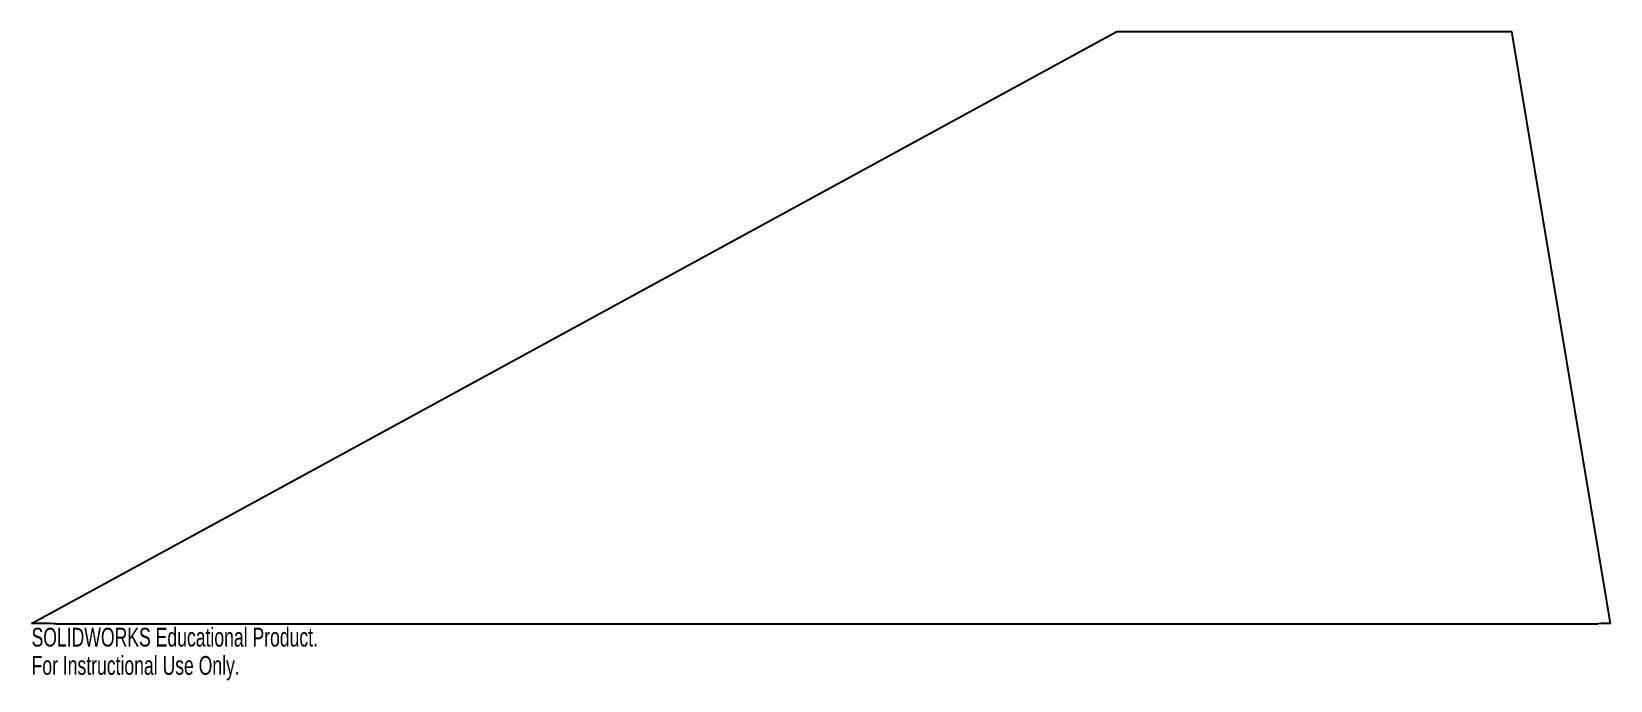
# Model space of a CAD drawing. Header units: inches. Extents: x 0 to 16, y -0.6 to 6.
import ezdxf

# ---------------------------------------------------------------- set-up
doc = ezdxf.new("R2010")
doc.units = ezdxf.units.IN
doc.header["$MEASUREMENT"] = 0
doc.styles.add('SLDTEXTSTYLE0', font='TXT', dxfattribs={"width": 0.7})

msp = doc.modelspace()

# ---------------------------------------------------------------- linework, layer by layer
at = {"color": 7, "linetype": 'Continuous', "lineweight": 25}
for p, q in [((0.007, 0.004), (11, 6)), ((11, 6), (15, 6)), ((15.999, 0.004), (15, 6)), ((0.261, 0), (15.873, 0))]:
    msp.add_line(p, q, dxfattribs=at)
for centre, radius, start, end in [((0.011, -8.007), 8.011, 88.2096, 90.0256), ((15.999, -2.02), 2.024, 89.9908, 93.5621)]:
    msp.add_arc(centre, radius, start, end, dxfattribs=at)

# ---------------------------------------------------------------- texts
at = {"color": 7, "linetype": 'Continuous', "char_height": 0.1903, "attachment_point": 1, "style": 'SLDTEXTSTYLE0'}
for s, insert in [('SOLIDWORKS Educational Product.', (0.007, -0.04)), ('For Instructional Use Only.', (0.007, -0.326))]:
    msp.add_mtext(s, dxfattribs=dict(at, insert=insert))

doc.saveas('drawing.dxf')
